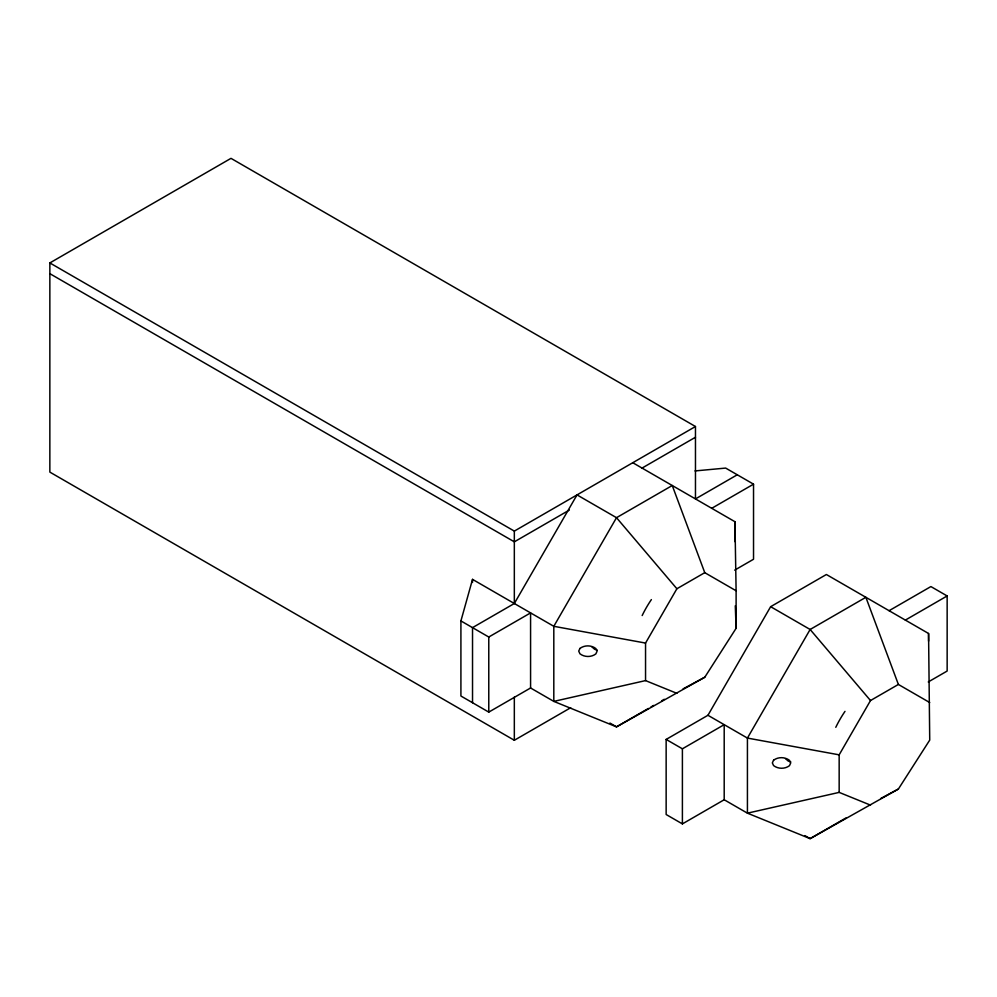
<?xml version="1.0" encoding="UTF-8"?>
<svg xmlns="http://www.w3.org/2000/svg" width="997" height="997" viewBox="0 0 997 997"><rect width="100%" height="100%" fill="white"/><g stroke="black" fill="none" stroke-linecap="round" stroke-linejoin="round"><path stroke-width="1.5" d="M737.282 474.784L695.47 498.924L695.47 426.517L230.992 158.349L49.85 262.934L49.85 472.104L514.327 740.273L514.327 697.09M472.528 702.723L472.528 627.636L514.327 603.509L514.327 531.102L49.85 262.934M460.913 620.932L472.528 579.369L553.809 626.303L645.545 643.065L676.888 588.753L704.767 572.664L736.11 590.772L736.11 628.309L704.767 677.25L616.507 726.863L553.809 701.389L530.578 687.98L488.779 712.107L460.913 696.018L460.913 620.932L488.779 637.021L530.578 612.893L530.578 687.98M514.327 603.509L577.026 494.898L616.507 517.692L676.888 588.753M707.945 715.285L770.644 606.687L826.388 574.509L928.568 633.494L929.727 740.098L898.384 789.038L810.125 838.651L747.426 813.166L724.196 799.756L682.397 823.896L666.146 814.512L666.146 739.425L707.945 715.285L747.426 738.079L839.162 754.841L870.506 700.542L898.384 684.453L929.727 702.549M514.327 531.102L695.47 426.517M569.337 510.065L514.327 541.832L49.85 273.664M641.794 468.229L695.47 437.247M711.733 508.308L753.533 484.168L753.533 559.255L734.652 570.159M514.327 740.273L570.683 707.733M648.362 708.468L616.507 726.863L609.927 723.062M651.016 706.948L653.671 705.415M661.634 700.816L664.289 699.283M889.087 610.7L930.899 586.572L947.15 595.957L947.15 671.043L928.269 681.948M666.146 739.425L682.397 748.809L724.196 724.669L724.196 799.756M905.351 620.097L947.15 595.957M845.955 817.964L810.125 838.651L804.866 835.611M683.082 688.877L704.767 677.25M880.775 798.472L898.384 789.038M676.888 693.339L645.545 680.602L553.809 701.389L553.809 626.303L616.507 517.692L672.252 485.514L704.767 572.664M870.506 805.127L839.162 792.391L747.426 813.166L747.426 738.079L810.125 629.481L865.87 597.303L898.384 684.453M695.034 470.933L725.666 468.079L753.533 484.168M597.153 650.056L594.611 649.259L591.931 646.891M790.771 761.845L788.228 761.047L785.549 758.667M632.771 462.72L734.951 521.718L736.11 590.772M770.644 606.687L810.125 629.481L870.506 700.542M735.288 605.802L736.11 628.309M928.568 633.494L928.568 641.158M839.162 754.841L839.162 792.391M734.951 521.718L734.951 541.633M682.397 748.809L682.397 823.896M645.545 643.065L645.545 680.602M488.779 637.021L488.779 712.107M472.528 579.369L472.528 582.435M835.785 727.324A70.613 40.765 -60 0 1 844.995 711.372M642.168 615.548A70.613 40.765 -60 0 1 651.377 599.596M579.955 648.436L578.721 651.103L579.955 653.795C584.466 657.31 591.283 657.384 595.845 653.92L597.066 651.24L595.845 648.548C591.321 645.047 584.504 644.972 579.955 648.436M773.572 760.225L772.339 762.892L773.572 765.584C778.084 769.086 784.901 769.161 789.462 765.696L790.683 763.029L789.462 760.337C784.938 756.835 778.121 756.76 773.572 760.225"/></g></svg>
